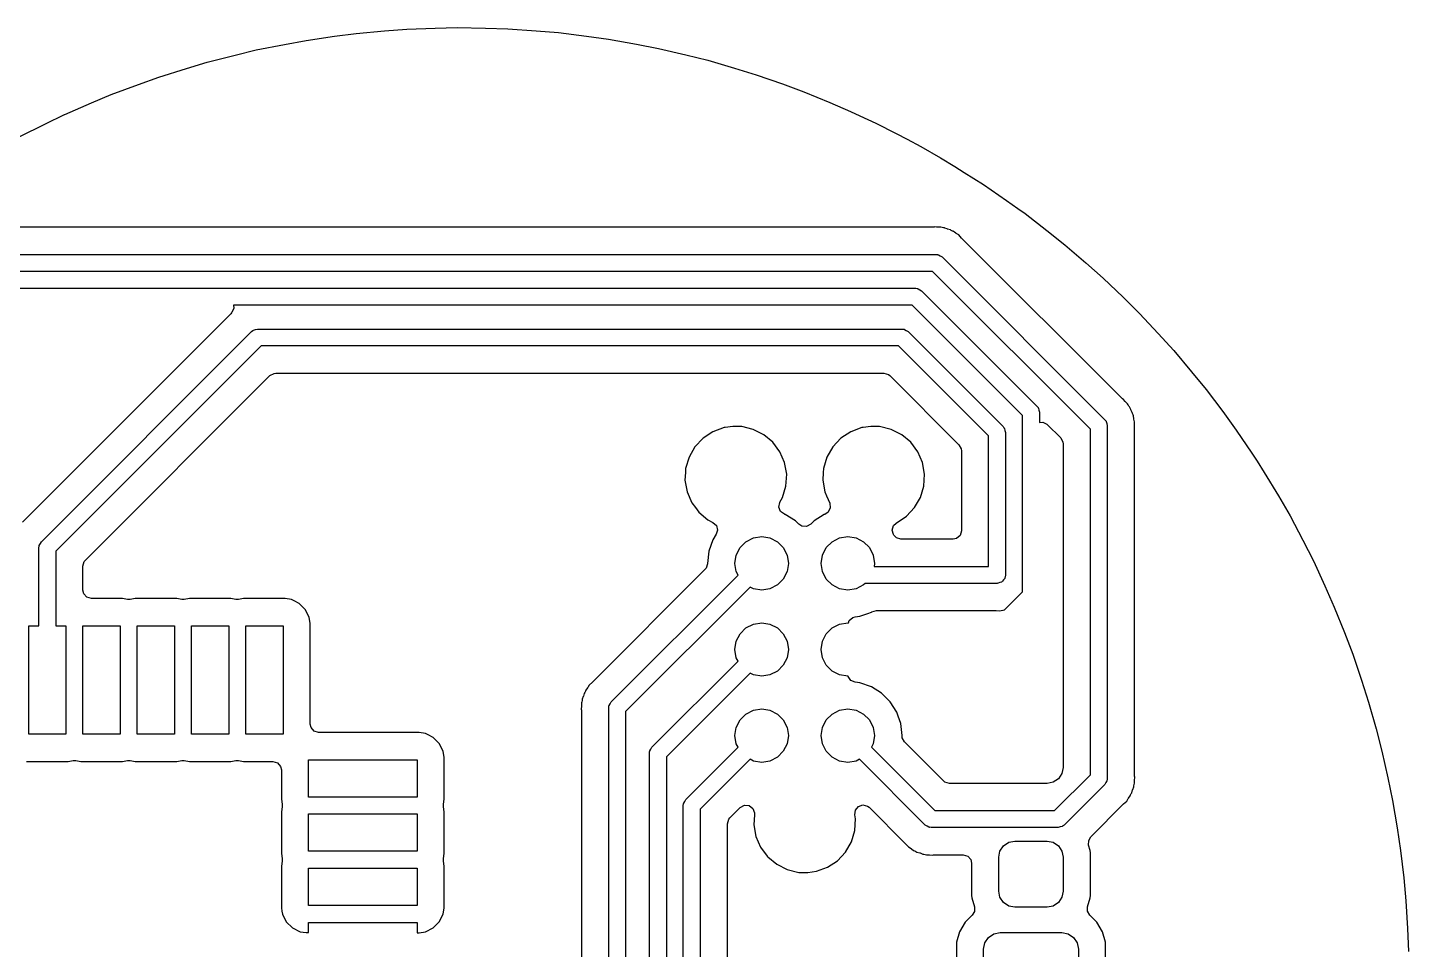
# Model space of a CAD drawing. Extents: x 87.2 to 118.3, y -109.7 to -81.7.
# Drawn here: x 97.91 to 118.26, y -95.32 to -81.73 of the extents above; entities that cross this region are included whole.
import ezdxf

# ---------------------------------------------------------------- set-up
doc = ezdxf.new("R2010")
doc.units = 0
doc.layers.add('BLACK', color=7, linetype='CONTINUOUS')

msp = doc.modelspace()

# ---------------------------------------------------------------- linework, layer by layer
at = {"layer": 'BLACK', "linetype": 'CONTINUOUS'}
for p, q in [((102.43086, -81.859218), (102.753154, -81.816646)), ((102.753154, -81.816646), (103.171489, -81.77923)), ((103.171489, -81.77923), (103.497095, -81.753905)), ((103.497095, -81.753905), (103.915568, -81.738837)), ((103.915568, -81.738837), (104.24332, -81.730997)), ((104.24332, -81.730997), (104.660711, -81.738187)), ((104.660711, -81.738187), (104.989706, -81.747989)), ((104.989706, -81.747989), (105.404995, -81.77729)), ((105.404995, -81.77729), (105.734096, -81.804832)), ((105.734096, -81.804832), (106.146262, -81.856057)), ((101.28061, -82.060805), (101.695578, -81.978574)), ((101.695578, -81.978574), (102.013637, -81.919041)), ((102.013637, -81.919041), (102.43086, -81.859218)), ((106.146262, -81.856057), (106.474367, -81.901357)), ((106.474367, -81.901357), (106.882334, -81.974272)), ((106.882334, -81.974272), (107.208473, -82.037302)), ((100.556234, -82.241521), (100.967981, -82.136894)), ((100.967981, -82.136894), (101.28061, -82.060805)), ((107.208473, -82.037302), (107.611126, -82.131613)), ((107.611126, -82.131613), (107.934186, -82.212252)), ((107.934186, -82.212252), (108.330531, -82.327634)), ((99.842505, -82.460692), (100.249915, -82.333748)), ((100.249915, -82.333748), (100.556234, -82.241521)), ((108.330531, -82.327634), (108.649566, -82.425736)), ((108.649566, -82.425736), (109.038441, -82.561766)), ((99.141518, -82.717676), (99.543763, -82.56844)), ((99.543763, -82.56844), (99.842505, -82.460692)), ((109.038441, -82.561766), (109.352504, -82.677128)), ((98.851156, -82.84039), (99.141518, -82.717676)), ((109.352504, -82.677128), (109.732994, -82.833404)), ((109.732994, -82.833404), (110.040968, -82.965697)), ((98.174454, -83.148624), (98.454039, -83.012339)), ((98.454039, -83.012339), (98.4565, -83.011208)), ((98.4565, -83.011208), (98.851156, -82.84039)), ((110.040968, -82.965697), (110.178036, -83.030717)), ((110.178036, -83.030717), (110.41208, -83.141738)), ((97.786895, -83.341458), (98.174454, -83.148624)), ((110.41208, -83.141738), (110.713059, -83.290646)), ((110.713059, -83.290646), (110.872342, -83.376865)), ((110.872342, -83.376865), (111.073748, -83.485886)), ((111.073748, -83.485886), (111.366815, -83.651025)), ((111.366815, -83.651025), (111.576937, -83.779665)), ((111.576937, -83.779665), (111.716172, -83.864907)), ((111.716172, -83.864907), (112.000374, -84.045808)), ((112.000374, -84.045808), (112.337437, -84.277677)), ((112.337437, -84.277677), (112.505999, -84.398155)), ((112.505999, -84.398155), (112.611954, -84.473885)), ((111.272576, -84.671474), (111.265485, -84.672697)), ((111.281888, -84.669869), (111.272576, -84.671474)), ((111.281892, -84.669869), (111.281888, -84.669869)), ((111.305853, -84.672332), (111.281892, -84.669869)), ((112.611954, -84.473885), (112.935843, -84.723073)), ((111.24442, -84.6745), (97.308984, -84.6745)), ((111.265485, -84.672697), (111.24442, -84.6745)), ((111.323778, -84.674175), (111.305853, -84.672332)), ((111.33012, -84.6745), (111.323778, -84.674175)), ((111.372228, -84.6745), (111.33012, -84.6745)), ((111.372231, -84.6745), (111.372228, -84.6745)), ((111.388255, -84.67899), (111.372231, -84.6745)), ((111.409022, -84.682937), (111.388255, -84.67899)), ((111.425583, -84.68464), (111.409022, -84.682937)), ((111.425585, -84.68464), (111.425583, -84.68464)), ((111.425589, -84.684641), (111.425585, -84.68464)), ((111.431025, -84.686784), (111.425589, -84.684641)), ((111.464766, -84.700089), (111.431025, -84.686784)), ((111.470785, -84.702113), (111.464766, -84.700089)), ((111.511329, -84.713474), (111.470785, -84.702113)), ((111.525553, -84.722124), (111.511329, -84.713474)), ((111.544485, -84.731527), (111.525553, -84.722124)), ((111.551406, -84.734256), (111.544485, -84.731527)), ((111.559976, -84.737636), (111.551406, -84.734256)), ((111.572031, -84.746778), (111.559976, -84.737636)), ((111.593529, -84.763081), (111.572031, -84.746778)), ((111.598775, -84.766651), (111.593529, -84.763081)), ((111.634755, -84.788531), (111.598775, -84.766651)), ((111.67668, -84.833422), (111.634755, -84.788531)), ((111.677941, -84.834772), (111.67668, -84.833422)), ((114.032278, -87.189109), (111.677941, -84.834772)), ((112.935843, -84.723073), (113.199762, -84.933998)), ((97.3, -85.075), (111.3, -85.075)), ((111.3, -85.075), (111.322093, -85.078176)), ((111.322093, -85.078176), (111.326571, -85.077856)), ((111.326571, -85.077856), (111.328967, -85.079164)), ((113.199762, -84.933998), (113.509658, -85.19982)), ((111.328967, -85.079164), (111.335217, -85.080063)), ((111.335217, -85.080063), (111.361244, -85.09679)), ((111.361244, -85.09679), (111.388388, -85.111612)), ((111.388388, -85.111612), (113.788389, -87.511612)), ((113.509658, -85.19982), (113.762143, -85.424848)), ((111.248224, -85.325), (97.351777, -85.325)), ((113.575, -87.651776), (111.248224, -85.325)), ((113.762143, -85.424848), (114.057192, -85.706518)), ((97.5, -85.575), (111, -85.575)), ((111, -85.575), (111.022093, -85.578176)), ((111.022093, -85.578176), (111.026571, -85.577856)), ((111.026571, -85.577856), (111.028967, -85.579164)), ((111.028967, -85.579164), (111.035217, -85.580063)), ((111.035217, -85.580063), (111.061244, -85.59679)), ((111.061244, -85.59679), (111.088388, -85.611612)), ((111.088388, -85.611612), (112.788388, -87.311612)), ((100.948007, -85.867147), (100.918982, -85.930703)), ((110.948224, -85.825), (100.941947, -85.825)), ((100.941947, -85.825), (100.948007, -85.867147)), ((112.575, -87.451776), (110.948224, -85.825)), ((114.057192, -85.706518), (114.297497, -85.945035)), ((100.889109, -85.96772), (97.834771, -89.022059)), ((100.902728, -85.951554), (100.889109, -85.96772)), ((100.912335, -85.937944), (100.902728, -85.951554)), ((100.915892, -85.934137), (100.912335, -85.937944)), ((100.918982, -85.930703), (100.915892, -85.934137)), ((114.297497, -85.945035), (114.576917, -86.241756)), ((98.111612, -89.311612), (101.211612, -86.211612)), ((101.211612, -86.211612), (101.22948, -86.198235)), ((101.22948, -86.198235), (101.23242, -86.194843)), ((101.23242, -86.194843), (101.235039, -86.194073)), ((101.235039, -86.194073), (101.240094, -86.19029)), ((101.240094, -86.19029), (101.270322, -86.183714)), ((101.270322, -86.183714), (101.3, -86.175)), ((101.3, -86.175), (110.8, -86.175)), ((110.8, -86.175), (110.822093, -86.178176)), ((110.822093, -86.178176), (110.826571, -86.177856)), ((110.826571, -86.177856), (110.828967, -86.179164)), ((110.828967, -86.179164), (110.835217, -86.180063)), ((110.835217, -86.180063), (110.861244, -86.19679)), ((110.861244, -86.19679), (110.888388, -86.211612)), ((110.888388, -86.211612), (112.288388, -87.611612)), ((114.576917, -86.241756), (114.804313, -86.493096)), ((101.351776, -86.425), (98.325, -89.451776)), ((110.748224, -86.425), (101.351776, -86.425)), ((112.075, -87.751776), (110.748224, -86.425)), ((114.804313, -86.493096), (115.067319, -86.803979)), ((98.761819, -89.58135), (101.48135, -86.861819)), ((101.48135, -86.861819), (101.542673, -86.828334)), ((101.542673, -86.828334), (101.569031, -86.8255)), ((101.569031, -86.8255), (110.530968, -86.8255)), ((110.530968, -86.8255), (110.598007, -86.845185)), ((110.598007, -86.845185), (110.618649, -86.861819)), ((110.618649, -86.861819), (111.638181, -87.88135)), ((115.067319, -86.803979), (115.281113, -87.067432)), ((115.281113, -87.067432), (115.527054, -87.391656)), ((112.788388, -87.311612), (112.801764, -87.32948)), ((114.04845, -87.202732), (114.032278, -87.189109)), ((114.062054, -87.212335), (114.04845, -87.202732)), ((114.088636, -87.245009), (114.062054, -87.212335)), ((114.092887, -87.249718), (114.088636, -87.245009)), ((114.122658, -87.279489), (114.092887, -87.249718)), ((114.122659, -87.279491), (114.122658, -87.279489)), ((114.130816, -87.293998), (114.122659, -87.279491)), ((114.142711, -87.311476), (114.130816, -87.293998)), ((114.153219, -87.324391), (114.142711, -87.311476)), ((112.575, -90.048224), (112.575, -87.451776)), ((112.801764, -87.32948), (112.805157, -87.33242)), ((112.805157, -87.33242), (112.805926, -87.335039)), ((112.805926, -87.335039), (112.80971, -87.340094)), ((112.80971, -87.340094), (112.816285, -87.370322)), ((112.816285, -87.370322), (112.825, -87.4)), ((112.825, -87.4), (112.825, -87.552598)), ((113.788389, -87.511612), (113.801767, -87.529482)), ((114.169995, -87.363015), (114.153219, -87.324391)), ((114.172819, -87.368701), (114.169995, -87.363015)), ((114.193458, -87.405406), (114.172819, -87.368701)), ((114.1974, -87.421583), (114.193458, -87.405406)), ((114.204135, -87.441613), (114.1974, -87.421583)), ((114.210771, -87.456889), (114.204135, -87.441613)), ((114.216505, -87.498613), (114.210771, -87.456889)), ((114.217689, -87.50484), (114.216505, -87.498613)), ((114.22766, -87.545755), (114.217689, -87.50484)), ((115.527054, -87.391656), (115.726523, -87.666378)), ((108.012004, -87.688993), (107.866348, -87.784792)), ((108.012008, -87.688991), (108.012004, -87.688993)), ((108.175832, -87.629364), (108.012008, -87.688991)), ((108.175835, -87.629363), (108.175832, -87.629364)), ((108.192052, -87.627467), (108.175835, -87.629363)), ((108.305564, -87.6142), (108.192052, -87.627467)), ((108.436171, -87.6142), (108.305564, -87.6142)), ((108.605815, -87.654406), (108.436171, -87.6142)), ((108.605816, -87.654406), (108.605815, -87.654406)), ((108.605818, -87.654407), (108.605816, -87.654406)), ((108.67468, -87.688991), (108.605818, -87.654407)), ((108.761614, -87.732651), (108.67468, -87.688991)), ((110.044004, -87.688993), (109.898348, -87.784792)), ((110.044008, -87.688991), (110.044004, -87.688993)), ((110.207832, -87.629364), (110.044008, -87.688991)), ((110.207835, -87.629363), (110.207832, -87.629364)), ((110.224052, -87.627467), (110.207835, -87.629363)), ((110.337564, -87.6142), (110.224052, -87.627467)), ((110.468171, -87.6142), (110.337564, -87.6142)), ((110.637815, -87.654406), (110.468171, -87.6142)), ((110.637816, -87.654406), (110.637815, -87.654406)), ((110.637818, -87.654407), (110.637816, -87.654406)), ((110.70668, -87.688991), (110.637818, -87.654407)), ((110.793614, -87.732651), (110.70668, -87.688991)), ((112.288388, -87.611612), (112.301764, -87.62948)), ((112.301764, -87.62948), (112.305157, -87.63242)), ((112.305157, -87.63242), (112.305926, -87.635039)), ((112.305926, -87.635039), (112.30971, -87.640094)), ((112.30971, -87.640094), (112.316285, -87.670322)), ((112.316285, -87.670322), (112.325, -87.7)), ((112.325, -87.7), (112.325, -89.8)), ((112.825, -87.552598), (112.872747, -87.54739)), ((112.872747, -87.54739), (112.935275, -87.578567)), ((112.935275, -87.578567), (112.938603, -87.581773)), ((112.938603, -87.581773), (113.138181, -87.781351)), ((113.575, -92.748224), (113.575, -87.651776)), ((113.801767, -87.529482), (113.805157, -87.53242)), ((113.805157, -87.53242), (113.805925, -87.535037)), ((113.805925, -87.535037), (113.809711, -87.540094)), ((113.809711, -87.540094), (113.816287, -87.570328)), ((113.816287, -87.570328), (113.825, -87.6)), ((113.825, -87.6), (113.825, -92.8)), ((114.2255, -87.608983), (114.225747, -87.601759)), ((114.2255, -92.744419), (114.2255, -87.608983)), ((114.225747, -87.601759), (114.22766, -87.545755)), ((115.726523, -87.666378), (115.954747, -88.003039)), ((107.746703, -87.911609), (107.659534, -88.06259)), ((107.746706, -87.911603), (107.746703, -87.911609)), ((107.866347, -87.784793), (107.746706, -87.911603)), ((107.866348, -87.784792), (107.866347, -87.784793)), ((108.895168, -87.844717), (108.761614, -87.732651)), ((108.999279, -87.984562), (108.895168, -87.844717)), ((109.778703, -87.911609), (109.691534, -88.06259)), ((109.778706, -87.911603), (109.778703, -87.911609)), ((109.898347, -87.784793), (109.778706, -87.911603)), ((109.898348, -87.784792), (109.898347, -87.784793)), ((110.927168, -87.844717), (110.793614, -87.732651)), ((111.031279, -87.984562), (110.927168, -87.844717)), ((111.638181, -87.88135), (111.671666, -87.942673)), ((112.075, -89.675), (112.075, -87.751776)), ((113.138181, -87.781351), (113.171666, -87.842674)), ((113.171666, -87.842674), (113.1745, -87.869032)), ((113.1745, -87.869032), (113.1745, -92.134986)), ((107.659534, -88.06259), (107.609531, -88.22961)), ((109.068332, -88.144646), (108.999279, -87.984562)), ((109.691534, -88.06259), (109.641531, -88.22961)), ((111.100332, -88.144646), (111.031279, -87.984562)), ((111.671666, -87.942673), (111.6745, -87.969031)), ((111.6745, -87.969031), (111.6745, -89.1505)), ((115.954747, -88.003039), (116.033195, -88.124276)), ((116.033195, -88.124276), (116.139322, -88.28829)), ((107.606113, -88.28829), (107.599393, -88.40366)), ((107.60953, -88.229616), (107.606113, -88.28829)), ((107.609531, -88.22961), (107.60953, -88.229616)), ((109.098607, -88.31634), (109.068332, -88.144646)), ((109.088469, -88.490388), (109.098607, -88.31634)), ((109.638113, -88.28829), (109.631393, -88.40366)), ((109.64153, -88.229616), (109.638113, -88.28829)), ((109.641531, -88.22961), (109.64153, -88.229616)), ((111.130607, -88.31634), (111.100332, -88.144646)), ((111.120469, -88.490388), (111.130607, -88.31634)), ((116.139322, -88.28829), (116.349189, -88.636404)), ((107.599393, -88.40366), (107.629668, -88.575354)), ((109.038467, -88.657407), (109.088469, -88.490388)), ((109.631393, -88.40366), (109.661668, -88.575354)), ((111.070467, -88.657407), (111.120469, -88.490388)), ((107.629668, -88.575354), (107.698721, -88.735438)), ((107.698721, -88.735438), (107.698722, -88.73544)), ((107.698722, -88.73544), (107.698724, -88.735443)), ((107.698724, -88.735443), (107.752482, -88.807652)), ((108.982357, -88.800087), (108.995814, -88.731526)), ((108.995814, -88.731526), (108.99843, -88.726752)), ((108.99843, -88.726752), (109.038467, -88.657407)), ((109.661668, -88.575354), (109.688002, -88.636404)), ((109.688002, -88.636404), (109.733241, -88.741281)), ((109.733241, -88.741281), (109.741719, -88.810634)), ((110.983296, -88.808393), (111.070467, -88.657407)), ((116.349189, -88.636404), (116.518298, -88.931347)), ((107.752482, -88.807652), (107.802832, -88.875283)), ((107.802832, -88.875283), (107.936386, -88.987349)), ((109.008104, -88.86504), (108.982357, -88.800087)), ((109.064878, -88.905761), (109.008104, -88.86504)), ((109.069385, -88.907338), (109.064878, -88.905761)), ((109.076772, -88.909923), (109.069385, -88.907338)), ((109.076773, -88.909924), (109.076772, -88.909923)), ((109.228309, -89.005141), (109.076773, -88.909924)), ((109.653226, -88.909924), (109.50169, -89.005141)), ((109.653231, -88.909921), (109.653226, -88.909924)), ((109.660343, -88.907433), (109.653231, -88.909921)), ((109.711356, -88.873562), (109.660343, -88.907433)), ((109.741719, -88.810634), (109.711356, -88.873562)), ((110.711959, -89.034977), (110.863651, -88.935207)), ((110.863651, -88.935206), (110.863654, -88.935205)), ((110.863651, -88.935207), (110.863652, -88.935206)), ((110.863652, -88.935206), (110.863651, -88.935206)), ((110.863654, -88.935205), (110.983296, -88.808393)), ((116.518298, -88.931347), (116.709259, -89.289954)), ((107.936386, -88.987349), (108.011662, -89.025154)), ((108.011662, -89.025154), (108.062734, -89.07283)), ((108.079924, -89.140552), (108.061003, -89.201935)), ((108.062734, -89.07283), (108.079924, -89.140552)), ((109.277319, -89.054151), (109.228309, -89.005141)), ((109.321666, -89.082652), (109.277319, -89.054151)), ((109.391358, -89.087636), (109.321666, -89.082652)), ((109.452681, -89.054151), (109.391358, -89.087636)), ((109.50169, -89.005141), (109.452681, -89.054151)), ((110.652709, -89.139016), (110.673077, -89.072181)), ((110.671708, -89.206251), (110.652709, -89.139016)), ((110.673077, -89.072181), (110.713036, -89.036615)), ((110.713036, -89.036615), (110.711959, -89.034977)), ((98.080063, -89.364783), (98.09679, -89.338755)), ((98.09679, -89.338755), (98.111612, -89.311612)), ((108.009923, -89.283227), (107.950812, -89.452156)), ((108.061003, -89.201935), (108.009923, -89.283227)), ((108.41149, -89.398589), (108.498589, -89.31149)), ((108.498589, -89.31149), (108.60834, -89.255569)), ((108.60834, -89.255569), (108.73, -89.2363)), ((108.73, -89.2363), (108.85166, -89.255569)), ((108.85166, -89.255569), (108.961411, -89.31149)), ((108.961411, -89.31149), (109.04851, -89.398589)), ((109.68149, -89.398589), (109.768589, -89.31149)), ((109.768589, -89.31149), (109.87834, -89.255569)), ((109.87834, -89.255569), (110, -89.2363)), ((110, -89.2363), (110.12166, -89.255569)), ((110.12166, -89.255569), (110.231411, -89.31149)), ((110.231411, -89.31149), (110.31851, -89.398589)), ((110.678131, -89.216473), (110.671708, -89.206251)), ((110.716085, -89.254815), (110.678131, -89.216473)), ((110.783124, -89.2745), (110.716085, -89.254815)), ((111.5505, -89.2745), (110.783124, -89.2745)), ((111.602011, -89.263294), (111.5505, -89.2745)), ((111.654815, -89.217539), (111.602011, -89.263294)), ((111.6745, -89.1505), (111.654815, -89.217539)), ((116.709259, -89.289954), (116.862379, -89.593723)), ((98.075, -89.4), (98.078176, -89.377906)), ((98.075, -90.55), (98.075, -89.4)), ((98.077856, -89.373429), (98.079164, -89.371032)), ((98.078176, -89.377906), (98.077856, -89.373429)), ((98.079164, -89.371032), (98.080063, -89.364783)), ((98.325, -89.451776), (98.325, -90.55)), ((107.950811, -89.452161), (107.930775, -89.629996)), ((107.950812, -89.452156), (107.950811, -89.452161)), ((108.3363, -89.63), (108.355569, -89.50834)), ((108.355569, -89.50834), (108.41149, -89.398589)), ((109.04851, -89.398589), (109.104431, -89.50834)), ((109.104431, -89.50834), (109.1237, -89.63)), ((109.6063, -89.63), (109.625569, -89.50834)), ((109.625569, -89.50834), (109.68149, -89.398589)), ((110.31851, -89.398589), (110.374431, -89.50834)), ((110.374431, -89.50834), (110.3937, -89.63)), ((98.7255, -89.669031), (98.745185, -89.601992)), ((98.7255, -90.0255), (98.7255, -89.669031)), ((98.745185, -89.601992), (98.761819, -89.58135)), ((107.894456, -89.722373), (106.234771, -91.382059)), ((107.91109, -89.701731), (107.894456, -89.722373)), ((107.930775, -89.634692), (107.91109, -89.701731)), ((107.930775, -89.629996), (107.930775, -89.634692)), ((108.355569, -89.75166), (108.3363, -89.63)), ((108.38122, -89.802003), (108.355569, -89.75166)), ((109.104431, -89.75166), (109.04851, -89.861411)), ((109.1237, -89.63), (109.104431, -89.75166)), ((109.625569, -89.75166), (109.6063, -89.63)), ((109.68149, -89.861411), (109.625569, -89.75166)), ((110.3937, -89.63), (110.386573, -89.675)), ((110.386573, -89.675), (112.075, -89.675)), ((116.862379, -89.593723), (117.033911, -89.961796)), ((106.511612, -91.671612), (108.38122, -89.802003)), ((108.961411, -89.94851), (108.85166, -90.004431)), ((109.04851, -89.861411), (108.961411, -89.94851)), ((109.768589, -89.94851), (109.68149, -89.861411)), ((109.87834, -90.004431), (109.768589, -89.94851)), ((110.231411, -89.94851), (110.12166, -90.004431)), ((110.254921, -89.925), (110.231411, -89.94851)), ((112.2, -89.925), (110.254921, -89.925)), ((112.208755, -89.922429), (112.2, -89.925)), ((112.217789, -89.923728), (112.208755, -89.922429)), ((112.242021, -89.912661), (112.217789, -89.923728)), ((112.26758, -89.905157), (112.242021, -89.912661)), ((112.273555, -89.89826), (112.26758, -89.905157)), ((112.281858, -89.894469), (112.273555, -89.89826)), ((112.296261, -89.872056), (112.281858, -89.894469)), ((112.313704, -89.851927), (112.296261, -89.872056)), ((112.315002, -89.842894), (112.313704, -89.851927)), ((112.319937, -89.835217), (112.315002, -89.842894)), ((112.325, -89.8), (112.319937, -89.835217)), ((117.033911, -89.961796), (117.170584, -90.273528)), ((98.736706, -90.077011), (98.7255, -90.0255)), ((98.782461, -90.129815), (98.736706, -90.077011)), ((98.8495, -90.1495), (98.782461, -90.129815)), ((99.306519, -90.1495), (98.8495, -90.1495)), ((99.380605, -90.161233), (99.306519, -90.1495)), ((99.419396, -90.161233), (99.380605, -90.161233)), ((99.493481, -90.1495), (99.419396, -90.161233)), ((100.106519, -90.1495), (99.493481, -90.1495)), ((100.180605, -90.161233), (100.106519, -90.1495)), ((100.219396, -90.161233), (100.180605, -90.161233)), ((100.293481, -90.1495), (100.219396, -90.161233)), ((100.906519, -90.1495), (100.293481, -90.1495)), ((100.980605, -90.161233), (100.906519, -90.1495)), ((101.019396, -90.161233), (100.980605, -90.161233)), ((101.093481, -90.1495), (101.019396, -90.161233)), ((101.706524, -90.1495), (101.093481, -90.1495)), ((101.800301, -90.164352), (101.706524, -90.1495)), ((101.836517, -90.182805), (101.800301, -90.164352)), ((108.557996, -89.978779), (106.725, -91.811776)), ((108.60834, -90.004431), (108.557996, -89.978779)), ((108.73, -90.0237), (108.60834, -90.004431)), ((108.85166, -90.004431), (108.73, -90.0237)), ((110, -90.0237), (109.87834, -90.004431)), ((110.12166, -90.004431), (110, -90.0237)), ((112.307568, -90.315655), (112.461612, -90.161612)), ((112.461612, -90.161612), (112.575, -90.048224)), ((101.913342, -90.22195), (101.836517, -90.182805)), ((101.913344, -90.221952), (101.913342, -90.22195)), ((101.913347, -90.221954), (101.913344, -90.221952)), ((102.003045, -90.311652), (101.913347, -90.221954)), ((102.003046, -90.311654), (102.003045, -90.311652)), ((102.00305, -90.311658), (102.003046, -90.311654)), ((102.060646, -90.424696), (102.00305, -90.311658)), ((110.177851, -90.409185), (110.292603, -90.369031)), ((110.292603, -90.369031), (110.346771, -90.350077)), ((110.346771, -90.350077), (110.346772, -90.350075)), ((110.346772, -90.350075), (110.346775, -90.350075)), ((110.346775, -90.350075), (110.355635, -90.344508)), ((110.355635, -90.344508), (110.421609, -90.3255)), ((110.421609, -90.3255), (112.179928, -90.3255)), ((112.179928, -90.3255), (112.184161, -90.325645)), ((112.184161, -90.325645), (112.236195, -90.329204)), ((112.236195, -90.329204), (112.236195, -90.329203)), ((112.236195, -90.329203), (112.236199, -90.329204)), ((112.236199, -90.329204), (112.287281, -90.318589)), ((112.287281, -90.318589), (112.29141, -90.317876)), ((112.29141, -90.317876), (112.307568, -90.315655)), ((117.170584, -90.273528), (117.322242, -90.650072)), ((97.925, -92.15), (97.925, -90.55)), ((97.925, -90.55), (98.075, -90.55)), ((98.325, -90.55), (98.475, -90.55)), ((98.475, -90.55), (98.475, -92.15)), ((98.725, -92.15), (98.725, -90.55)), ((98.725, -90.55), (99.275, -90.55)), ((99.275, -90.55), (99.275, -92.15)), ((99.525, -92.15), (99.525, -90.55)), ((99.525, -90.55), (100.075, -90.55)), ((100.075, -90.55), (100.075, -92.15)), ((100.325, -92.15), (100.325, -90.55)), ((100.325, -90.55), (100.875, -90.55)), ((100.875, -90.55), (100.875, -92.15)), ((101.125, -92.15), (101.125, -90.55)), ((101.125, -90.55), (101.675, -90.55)), ((101.675, -90.55), (101.675, -92.15)), ((102.075498, -90.518475), (102.060646, -90.424696)), ((102.075499, -90.518482), (102.075498, -90.518475)), ((102.075499, -92.0005), (102.075499, -90.518482)), ((108.498589, -90.58149), (108.60834, -90.525569)), ((108.60834, -90.525569), (108.73, -90.5063)), ((108.73, -90.5063), (108.85166, -90.525569)), ((108.85166, -90.525569), (108.961411, -90.58149)), ((109.768589, -90.58149), (109.87834, -90.525569)), ((109.87834, -90.525569), (110, -90.5063)), ((110, -90.5063), (110.009466, -90.507799)), ((110.009466, -90.507799), (110.019685, -90.472999)), ((110.019685, -90.472999), (110.072489, -90.427244)), ((110.072489, -90.427244), (110.110118, -90.416818)), ((110.110118, -90.416818), (110.177838, -90.409188)), ((110.177838, -90.409188), (110.17784, -90.409187)), ((110.17784, -90.409187), (110.177844, -90.409187)), ((110.177844, -90.409187), (110.177847, -90.409185)), ((110.177847, -90.409185), (110.177851, -90.409185)), ((108.355569, -90.77834), (108.41149, -90.668589)), ((108.41149, -90.668589), (108.498589, -90.58149)), ((108.961411, -90.58149), (109.04851, -90.668589)), ((109.04851, -90.668589), (109.104431, -90.77834)), ((109.625569, -90.77834), (109.68149, -90.668589)), ((109.68149, -90.668589), (109.768589, -90.58149)), ((117.322242, -90.650072), (117.442029, -90.968812)), ((108.3363, -90.9), (108.355569, -90.77834)), ((108.355569, -91.02166), (108.3363, -90.9)), ((109.104431, -90.77834), (109.1237, -90.9)), ((109.1237, -90.9), (109.104431, -91.02166)), ((109.6063, -90.9), (109.625569, -90.77834)), ((109.625569, -91.02166), (109.6063, -90.9)), ((117.442029, -90.968812), (117.573395, -91.352739)), ((107.111612, -92.341612), (108.38122, -91.072003)), ((108.38122, -91.072003), (108.355569, -91.02166)), ((109.04851, -91.131411), (108.961411, -91.21851)), ((109.104431, -91.02166), (109.04851, -91.131411)), ((109.68149, -91.131411), (109.625569, -91.02166)), ((109.768589, -91.21851), (109.68149, -91.131411)), ((106.234771, -91.382059), (106.188531, -91.425243)), ((108.557996, -91.248779), (107.325, -92.481776)), ((108.60834, -91.274431), (108.557996, -91.248779)), ((108.73, -91.2937), (108.60834, -91.274431)), ((108.85166, -91.274431), (108.73, -91.2937)), ((108.961411, -91.21851), (108.85166, -91.274431)), ((109.87834, -91.274431), (109.768589, -91.21851)), ((110, -91.2937), (109.87834, -91.274431)), ((110.005246, -91.292869), (110, -91.2937)), ((110.006147, -91.298519), (110.005246, -91.292869)), ((110.045702, -91.356114), (110.006147, -91.298519)), ((110.110116, -91.383181), (110.045702, -91.356114)), ((110.177839, -91.390811), (110.110116, -91.383181)), ((117.573395, -91.352739), (117.675945, -91.677592)), ((106.102114, -91.589211), (106.100091, -91.595228)), ((106.113474, -91.54867), (106.102114, -91.589211)), ((106.113477, -91.548664), (106.113474, -91.54867)), ((106.122125, -91.534442), (106.113477, -91.548664)), ((106.131525, -91.515517), (106.122125, -91.534442)), ((106.137633, -91.500029), (106.131525, -91.515517)), ((106.137638, -91.50002), (106.137633, -91.500029)), ((106.16308, -91.46647), (106.137638, -91.50002)), ((106.166653, -91.461221), (106.16308, -91.46647)), ((106.188531, -91.425243), (106.166653, -91.461221)), ((110.177843, -91.390812), (110.177839, -91.390811)), ((110.346771, -91.449923), (110.177843, -91.390812)), ((110.498309, -91.545141), (110.346771, -91.449923)), ((110.624859, -91.671691), (110.498309, -91.545141)), ((106.074175, -91.736223), (106.069869, -91.778107)), ((106.069869, -91.778107), (106.069869, -91.778111)), ((106.069869, -91.778111), (106.072697, -91.794511)), ((106.072697, -91.794511), (106.0745, -91.81558)), ((106.0745, -91.729879), (106.074175, -91.736223)), ((106.078991, -91.671739), (106.0745, -91.687767)), ((106.0745, -91.687767), (106.0745, -91.729879)), ((106.082937, -91.650976), (106.078991, -91.671739)), ((106.08464, -91.634411), (106.082937, -91.650976)), ((106.084641, -91.634409), (106.08464, -91.634411)), ((106.100091, -91.595228), (106.084641, -91.634409)), ((106.475, -91.76), (106.478176, -91.737906)), ((106.475, -97.248224), (106.475, -91.76)), ((106.477856, -91.733429), (106.479164, -91.731032)), ((106.478176, -91.737906), (106.477856, -91.733429)), ((106.479164, -91.731032), (106.480063, -91.724783)), ((106.480063, -91.724783), (106.49679, -91.698755)), ((106.49679, -91.698755), (106.511612, -91.671612)), ((108.498589, -91.85149), (108.60834, -91.795569)), ((108.60834, -91.795569), (108.73, -91.7763)), ((108.73, -91.7763), (108.85166, -91.795569)), ((108.85166, -91.795569), (108.961411, -91.85149)), ((109.768589, -91.85149), (109.87834, -91.795569)), ((109.87834, -91.795569), (110, -91.7763)), ((110, -91.7763), (110.12166, -91.795569)), ((110.12166, -91.795569), (110.231411, -91.85149)), ((110.720077, -91.823229), (110.624859, -91.671691)), ((117.675945, -91.677592), (117.78668, -92.067877)), ((106.0745, -91.81558), (106.0745, -97.030968)), ((106.725, -91.811776), (106.725, -97.3)), ((108.355569, -92.04834), (108.41149, -91.938589)), ((108.41149, -91.938589), (108.498589, -91.85149)), ((108.961411, -91.85149), (109.04851, -91.938589)), ((109.04851, -91.938589), (109.104431, -92.04834)), ((109.625569, -92.04834), (109.68149, -91.938589)), ((109.68149, -91.938589), (109.768589, -91.85149)), ((110.231411, -91.85149), (110.31851, -91.938589)), ((110.31851, -91.938589), (110.374431, -92.04834)), ((110.741676, -91.884956), (110.720077, -91.823229)), ((110.779187, -91.992156), (110.741676, -91.884956)), ((110.779188, -91.992161), (110.779187, -91.992156)), ((110.799225, -92.169997), (110.779188, -91.992161)), ((98.475, -92.15), (97.925, -92.15)), ((99.275, -92.15), (98.725, -92.15)), ((100.075, -92.15), (99.525, -92.15)), ((100.875, -92.15), (100.325, -92.15)), ((101.675, -92.15), (101.125, -92.15)), ((102.086705, -92.052011), (102.075499, -92.0005)), ((102.13246, -92.104815), (102.086705, -92.052011)), ((102.199499, -92.1245), (102.13246, -92.104815)), ((103.681519, -92.1245), (102.199499, -92.1245)), ((103.681524, -92.1245), (103.681519, -92.1245)), ((103.775301, -92.139352), (103.681524, -92.1245)), ((103.811517, -92.157805), (103.775301, -92.139352)), ((103.888342, -92.19695), (103.811517, -92.157805)), ((103.888344, -92.196952), (103.888342, -92.19695)), ((103.888347, -92.196954), (103.888344, -92.196952)), ((103.978045, -92.286652), (103.888347, -92.196954)), ((108.3363, -92.17), (108.355569, -92.04834)), ((108.355569, -92.29166), (108.3363, -92.17)), ((109.104431, -92.04834), (109.1237, -92.17)), ((109.1237, -92.17), (109.104431, -92.29166)), ((109.6063, -92.17), (109.625569, -92.04834)), ((109.625569, -92.29166), (109.6063, -92.17)), ((110.374431, -92.04834), (110.3937, -92.17)), ((110.3937, -92.17), (110.374431, -92.29166)), ((110.799225, -92.174694), (110.799225, -92.169997)), ((110.802059, -92.201052), (110.799225, -92.174694)), ((110.835544, -92.262375), (110.802059, -92.201052)), ((113.1745, -92.134986), (113.175, -92.1375)), ((113.175, -92.1375), (113.175, -92.6375)), ((117.78668, -92.067877), (117.871664, -92.397846)), ((103.978046, -92.286654), (103.978045, -92.286652)), ((103.97805, -92.286658), (103.978046, -92.286654)), ((104.035646, -92.399696), (103.97805, -92.286658)), ((104.050499, -92.493482), (104.035646, -92.399696)), ((107.077856, -92.403429), (107.079164, -92.401032)), ((107.078176, -92.407906), (107.077856, -92.403429)), ((107.079164, -92.401032), (107.080063, -92.394783)), ((107.080063, -92.394783), (107.09679, -92.368755)), ((107.09679, -92.368755), (107.111612, -92.341612)), ((107.611612, -93.111612), (108.38122, -92.342003)), ((108.38122, -92.342003), (108.355569, -92.29166)), ((109.04851, -92.401411), (108.961411, -92.48851)), ((109.104431, -92.29166), (109.04851, -92.401411)), ((109.68149, -92.401411), (109.625569, -92.29166)), ((109.768589, -92.48851), (109.68149, -92.401411)), ((110.374431, -92.29166), (110.348779, -92.342003)), ((110.348779, -92.342003), (111.281777, -93.275)), ((111.41135, -92.838181), (110.835544, -92.262375)), ((117.871664, -92.397846), (117.961458, -92.793356)), ((97.893481, -92.5505), (98.506518, -92.550499)), ((98.506518, -92.550499), (98.506522, -92.550499)), ((98.506522, -92.550499), (98.580602, -92.538766)), ((98.580602, -92.538766), (98.619395, -92.538766)), ((98.619395, -92.538766), (98.693481, -92.5505)), ((98.693481, -92.5505), (99.306518, -92.550499)), ((99.306518, -92.550499), (99.306522, -92.550499)), ((99.306522, -92.550499), (99.380602, -92.538766)), ((99.380602, -92.538766), (99.419395, -92.538766)), ((99.419395, -92.538766), (99.493481, -92.5505)), ((99.493481, -92.5505), (100.106518, -92.550499)), ((100.106518, -92.550499), (100.106522, -92.550499)), ((100.106522, -92.550499), (100.180602, -92.538766)), ((100.180602, -92.538766), (100.219395, -92.538766)), ((100.219395, -92.538766), (100.293481, -92.5505)), ((100.293481, -92.5505), (100.906518, -92.550499)), ((100.906518, -92.550499), (100.906522, -92.550499)), ((100.906522, -92.550499), (100.980602, -92.538766)), ((100.980602, -92.538766), (101.019395, -92.538766)), ((101.019395, -92.538766), (101.093481, -92.5505)), ((101.093481, -92.5505), (101.5255, -92.550499)), ((101.5255, -92.550499), (101.592539, -92.570183)), ((101.592539, -92.570183), (101.638294, -92.622987)), ((102.05, -93.075), (102.05, -92.525)), ((102.05, -92.525), (103.65, -92.525)), ((103.65, -92.525), (103.65, -93.075)), ((104.0505, -93.106519), (104.050499, -92.493482)), ((107.075, -92.43), (107.078176, -92.407906)), ((107.075, -99.148224), (107.075, -92.43)), ((107.325, -92.481776), (107.325, -99.2)), ((108.557996, -92.518779), (107.825, -93.251776)), ((108.60834, -92.544431), (108.557996, -92.518779)), ((108.73, -92.5637), (108.60834, -92.544431)), ((108.85166, -92.544431), (108.73, -92.5637)), ((108.961411, -92.48851), (108.85166, -92.544431)), ((109.87834, -92.544431), (109.768589, -92.48851)), ((110, -92.5637), (109.87834, -92.544431)), ((110.12166, -92.544431), (110, -92.5637)), ((110.172003, -92.518779), (110.12166, -92.544431)), ((111.141612, -93.488389), (110.172003, -92.518779)), ((101.638294, -92.622987), (101.6495, -92.674499)), ((101.6495, -92.674499), (101.6495, -93.106518)), ((113.105438, -92.805438), (113.028387, -92.856921)), ((113.048224, -93.275), (113.575, -92.748224)), ((113.156921, -92.728387), (113.105438, -92.805438)), ((113.175, -92.6375), (113.156921, -92.728387)), ((113.825, -92.8), (113.821823, -92.822097)), ((114.227303, -92.765487), (114.2255, -92.744419)), ((114.225825, -92.823775), (114.228952, -92.793356)), ((114.230131, -92.78189), (114.227303, -92.765487)), ((114.228952, -92.793356), (114.230131, -92.78189)), ((117.961458, -92.793356), (118.02863, -93.127522)), ((111.431992, -92.854815), (111.41135, -92.838181)), ((111.499031, -92.8745), (111.431992, -92.854815)), ((112.459986, -92.8745), (111.499031, -92.8745)), ((112.4625, -92.875), (112.459986, -92.8745)), ((112.9375, -92.875), (112.4625, -92.875)), ((113.028387, -92.856921), (112.9375, -92.875)), ((113.788388, -92.888388), (113.188388, -93.488388)), ((113.803206, -92.861249), (113.788388, -92.888388)), ((113.819937, -92.835217), (113.803206, -92.861249)), ((113.820835, -92.828964), (113.819937, -92.835217)), ((113.822143, -92.826571), (113.820835, -92.828964)), ((113.821823, -92.822097), (113.822143, -92.826571)), ((114.177876, -93.025551), (114.186526, -93.011328)), ((114.186526, -93.011328), (114.197888, -92.97077)), ((114.197888, -92.97077), (114.199903, -92.964779)), ((114.199903, -92.964779), (114.215359, -92.925589)), ((114.215359, -92.925589), (114.217061, -92.909022)), ((114.217061, -92.909022), (114.221006, -92.888264)), ((114.221006, -92.888264), (114.2255, -92.872228)), ((114.2255, -92.830119), (114.225825, -92.823775)), ((114.2255, -92.872228), (114.2255, -92.830119)), ((101.6495, -93.106518), (101.661233, -93.180602)), ((101.661233, -93.219393), (101.6495, -93.29348)), ((101.661233, -93.180602), (101.661233, -93.219393)), ((103.65, -93.075), (102.05, -93.075)), ((104.038766, -93.180602), (104.0505, -93.106519)), ((104.038766, -93.219397), (104.038766, -93.180602)), ((104.050499, -93.293477), (104.038766, -93.219397)), ((107.575, -93.2), (107.578176, -93.177906)), ((107.575, -99.548223), (107.575, -93.2)), ((107.577856, -93.173429), (107.579164, -93.171032)), ((107.578176, -93.177906), (107.577856, -93.173429)), ((107.579164, -93.171032), (107.580063, -93.164783)), ((107.580063, -93.164783), (107.59679, -93.138755)), ((107.59679, -93.138755), (107.611612, -93.111612)), ((108.413171, -93.229997), (108.474493, -93.196513)), ((108.474493, -93.196513), (108.544185, -93.201497)), ((108.544185, -93.201497), (108.600118, -93.243369)), ((110.111742, -93.26674), (110.155797, -93.212511)), ((110.155797, -93.212511), (110.222178, -93.190708)), ((110.222178, -93.190708), (110.289809, -93.208255)), ((110.289809, -93.208255), (110.313795, -93.226965)), ((113.58142, -93.661748), (114.065229, -93.177939)), ((114.065229, -93.177939), (114.111469, -93.134755)), ((114.111469, -93.134755), (114.133353, -93.098766)), ((114.133353, -93.098766), (114.136914, -93.093534)), ((114.136914, -93.093534), (114.162364, -93.059975)), ((114.162364, -93.059975), (114.168473, -93.044482)), ((114.168473, -93.044482), (114.177876, -93.025551)), ((118.02863, -93.127522), (118.097251, -93.527194)), ((101.6495, -93.29348), (101.6495, -93.906518)), ((102.05, -93.875), (102.05, -93.325)), ((102.05, -93.325), (103.65, -93.325)), ((103.65, -93.325), (103.65, -93.875)), ((104.050499, -93.29348), (104.050499, -93.293477)), ((104.050499, -93.293482), (104.050499, -93.29348)), ((104.0505, -93.906519), (104.050499, -93.293482)), ((107.825, -93.251776), (107.825, -99.6)), ((108.2255, -93.46903), (108.245185, -93.401991)), ((108.245185, -93.401991), (108.261815, -93.381353)), ((108.261815, -93.381353), (108.413171, -93.229997)), ((108.600118, -93.243369), (108.624535, -93.308833)), ((108.623983, -93.33618), (108.615393, -93.48366)), ((108.624641, -93.324889), (108.623983, -93.33618)), ((108.624535, -93.308833), (108.624641, -93.324889)), ((110.103998, -93.336176), (110.111742, -93.26674)), ((110.114607, -93.39634), (110.103998, -93.336176)), ((110.104469, -93.570388), (110.114607, -93.39634)), ((110.313795, -93.226965), (110.852073, -93.765243)), ((111.281777, -93.275), (113.048224, -93.275)), ((108.2255, -99.544419), (108.2255, -93.46903)), ((108.615393, -93.48366), (108.645668, -93.655354)), ((110.054467, -93.737407), (110.104469, -93.570388)), ((111.16876, -93.503213), (111.141612, -93.488389)), ((111.194783, -93.519937), (111.16876, -93.503213)), ((111.201032, -93.520835), (111.194783, -93.519937)), ((111.203429, -93.522144), (111.201032, -93.520835)), ((111.207906, -93.521823), (111.203429, -93.522144)), ((111.23, -93.525), (111.207906, -93.521823)), ((113.1, -93.525), (111.23, -93.525)), ((113.129677, -93.516285), (113.1, -93.525)), ((113.159906, -93.50971), (113.129677, -93.516285)), ((113.16496, -93.505926), (113.159906, -93.50971)), ((113.16758, -93.505157), (113.16496, -93.505926)), ((113.170519, -93.501764), (113.16758, -93.505157)), ((113.188388, -93.488388), (113.170519, -93.501764)), ((118.097251, -93.527194), (118.146391, -93.86451)), ((108.645668, -93.655354), (108.714721, -93.815438)), ((108.714721, -93.815438), (108.714722, -93.81544)), ((108.714722, -93.81544), (108.714724, -93.815443)), ((108.714724, -93.815443), (108.811314, -93.945185)), ((109.967296, -93.888393), (110.054467, -93.737407)), ((110.852073, -93.765243), (110.895245, -93.811469)), ((110.895245, -93.811469), (110.93122, -93.833346)), ((112.243079, -93.871613), (112.294562, -93.794562)), ((112.294562, -93.794562), (112.371613, -93.743079)), ((112.371613, -93.743079), (112.4625, -93.725)), ((112.4625, -93.725), (112.9375, -93.725)), ((112.9375, -93.725), (113.028387, -93.743079)), ((113.028387, -93.743079), (113.105438, -93.794562)), ((113.105438, -93.794562), (113.156921, -93.871613)), ((113.550027, -93.78402), (113.550226, -93.714154)), ((113.572654, -93.861902), (113.550027, -93.78402)), ((113.550226, -93.714154), (113.58142, -93.661748)), ((101.6495, -93.906518), (101.661233, -93.980602)), ((101.661233, -94.019393), (101.6495, -94.09348)), ((101.661233, -93.980602), (101.661233, -94.019393)), ((103.65, -93.875), (102.05, -93.875)), ((104.038766, -93.980602), (104.0505, -93.906519)), ((104.038766, -94.019397), (104.038766, -93.980602)), ((104.050499, -94.093477), (104.038766, -94.019397)), ((108.811314, -93.945185), (108.818832, -93.955283)), ((108.818832, -93.955283), (108.952386, -94.067349)), ((109.701993, -94.111008), (109.847654, -94.015205)), ((109.847654, -94.015205), (109.967296, -93.888393)), ((110.93122, -93.833346), (110.936454, -93.836907)), ((110.936454, -93.836907), (110.970025, -93.862365)), ((110.970025, -93.862365), (110.970028, -93.862366)), ((110.970028, -93.862366), (110.970028, -93.862367)), ((110.970028, -93.862367), (110.985509, -93.868471)), ((110.985509, -93.868471), (111.004451, -93.877878)), ((111.004451, -93.877878), (111.018672, -93.886526)), ((111.018672, -93.886526), (111.059225, -93.897887)), ((111.059225, -93.897887), (111.065223, -93.899905)), ((111.065223, -93.899905), (111.104411, -93.915359)), ((111.104411, -93.915359), (111.120977, -93.917061)), ((111.120977, -93.917061), (111.141741, -93.921008)), ((111.141741, -93.921008), (111.157772, -93.9255)), ((111.157772, -93.9255), (111.199872, -93.9255)), ((111.199872, -93.9255), (111.206213, -93.925824)), ((111.206213, -93.925824), (111.24811, -93.930132)), ((111.24811, -93.930132), (111.264518, -93.927303)), ((111.264518, -93.927303), (111.285586, -93.9255)), ((111.285586, -93.9255), (111.7005, -93.9255)), ((111.7005, -93.9255), (111.767539, -93.945185)), ((111.767539, -93.945185), (111.813294, -93.997989)), ((111.813294, -93.997989), (111.8245, -94.0495)), ((112.225, -93.9625), (112.243079, -93.871613)), ((112.225, -94.4625), (112.225, -93.9625)), ((113.156921, -93.871613), (113.175, -93.9625)), ((113.175, -93.9625), (113.175, -94.4625)), ((113.575499, -93.898066), (113.572654, -93.861902)), ((113.5755, -94.526935), (113.575499, -93.898066)), ((118.146391, -93.86451), (118.193651, -94.267203)), ((101.6495, -94.09348), (101.6495, -94.706517)), ((102.05, -94.675), (102.05, -94.125)), ((102.05, -94.125), (103.65, -94.125)), ((103.65, -94.125), (103.65, -94.675)), ((104.050499, -94.09348), (104.050499, -94.093477)), ((104.050499, -94.093482), (104.050499, -94.09348)), ((104.0505, -94.706519), (104.050499, -94.093482)), ((108.952386, -94.067349), (109.108185, -94.145594)), ((109.108185, -94.145594), (109.277829, -94.1858)), ((109.277829, -94.1858), (109.277831, -94.1858)), ((109.277831, -94.1858), (109.408429, -94.1858)), ((109.408429, -94.1858), (109.408436, -94.1858)), ((109.408436, -94.1858), (109.538164, -94.170637)), ((109.538164, -94.170637), (109.701993, -94.111008)), ((111.8245, -94.0495), (111.824501, -94.526934)), ((118.193651, -94.267203), (118.224622, -94.606773)), ((111.824501, -94.526934), (111.827346, -94.563098)), ((111.827346, -94.563098), (111.865632, -94.69488)), ((112.243079, -94.553387), (112.225, -94.4625)), ((112.294562, -94.630438), (112.243079, -94.553387)), ((112.371613, -94.681921), (112.294562, -94.630438)), ((113.105438, -94.630438), (113.028387, -94.681921)), ((113.156921, -94.553387), (113.105438, -94.630438)), ((113.175, -94.4625), (113.156921, -94.553387)), ((113.534367, -94.69488), (113.572654, -94.563098)), ((113.572654, -94.563098), (113.5755, -94.526935)), ((118.224622, -94.606773), (118.250391, -95.011326)), ((101.6495, -94.706517), (101.657311, -94.755832)), ((101.657311, -94.755832), (101.664354, -94.800304)), ((101.664354, -94.800304), (101.72195, -94.913342)), ((103.65, -94.675), (102.05, -94.675)), ((103.97805, -94.913342), (104.035646, -94.800304)), ((104.035646, -94.800302), (104.035647, -94.800301)), ((104.035646, -94.800304), (104.035646, -94.800302)), ((104.035647, -94.800301), (104.050499, -94.706524)), ((104.050499, -94.706524), (104.0505, -94.706519)), ((111.834237, -94.817156), (111.730651, -94.920741)), ((111.865433, -94.76475), (111.834237, -94.817156)), ((111.865632, -94.69488), (111.865433, -94.76475)), ((112.4625, -94.7), (112.371613, -94.681921)), ((112.9375, -94.7), (112.4625, -94.7)), ((113.028387, -94.681921), (112.9375, -94.7)), ((113.532277, -94.755832), (113.534367, -94.69488)), ((113.565762, -94.817155), (113.532277, -94.755832)), ((113.669348, -94.920741), (113.565762, -94.817155)), ((101.72195, -94.913342), (101.721952, -94.913344)), ((101.721952, -94.913344), (101.721954, -94.913347)), ((101.721954, -94.913347), (101.811652, -95.003045)), ((101.811652, -95.003045), (101.811654, -95.003046)), ((101.811654, -95.003046), (101.811658, -95.00305)), ((101.811658, -95.00305), (101.924694, -95.060645)), ((102.05, -95.075), (102.05, -94.925)), ((102.05, -94.925), (103.65, -94.925)), ((103.65, -94.925), (103.65, -95.075499)), ((103.775304, -95.060646), (103.888342, -95.00305)), ((103.888342, -95.00305), (103.97805, -94.913342)), ((111.730645, -94.92075), (111.647787, -95.060855)), ((111.730651, -94.920741), (111.730645, -94.92075)), ((113.66935, -94.920744), (113.669348, -94.920741)), ((113.669353, -94.920747), (113.66935, -94.920744)), ((113.752212, -95.060854), (113.669353, -94.920747)), ((118.250391, -95.011326), (118.263092, -95.352115)), ((101.924694, -95.060645), (101.924698, -95.060647)), ((101.924698, -95.060647), (102.015324, -95.075)), ((102.015324, -95.075), (102.05, -95.075)), ((103.65, -95.075499), (103.681518, -95.075499)), ((103.681518, -95.075499), (103.775304, -95.060646)), ((111.602374, -95.217167), (111.5995, -95.253694)), ((111.5995, -95.253694), (111.5995, -95.871306)), ((111.602375, -95.217161), (111.602374, -95.217167)), ((111.647786, -95.060858), (111.602375, -95.217161)), ((111.647787, -95.060855), (111.647786, -95.060858)), ((112, -95.31875), (112.018554, -95.225471)), ((112.018554, -95.225471), (112.071393, -95.146393)), ((112.071393, -95.146393), (112.150471, -95.093554)), ((112.150471, -95.093554), (112.24375, -95.075)), ((112.24375, -95.075), (113.15625, -95.075)), ((113.15625, -95.075), (113.249529, -95.093554)), ((113.249529, -95.093554), (113.328607, -95.146393)), ((113.328607, -95.146393), (113.381446, -95.225471)), ((113.381446, -95.225471), (113.4, -95.31875)), ((113.797625, -95.217166), (113.752212, -95.060854)), ((113.8005, -95.253696), (113.797625, -95.217166)), ((113.8005, -95.871304), (113.8005, -95.253696)), ((112, -95.80625), (112, -95.31875)), ((113.4, -95.31875), (113.4, -95.80625))]:
    msp.add_line(p, q, dxfattribs=at)

doc.saveas('drawing.dxf')
